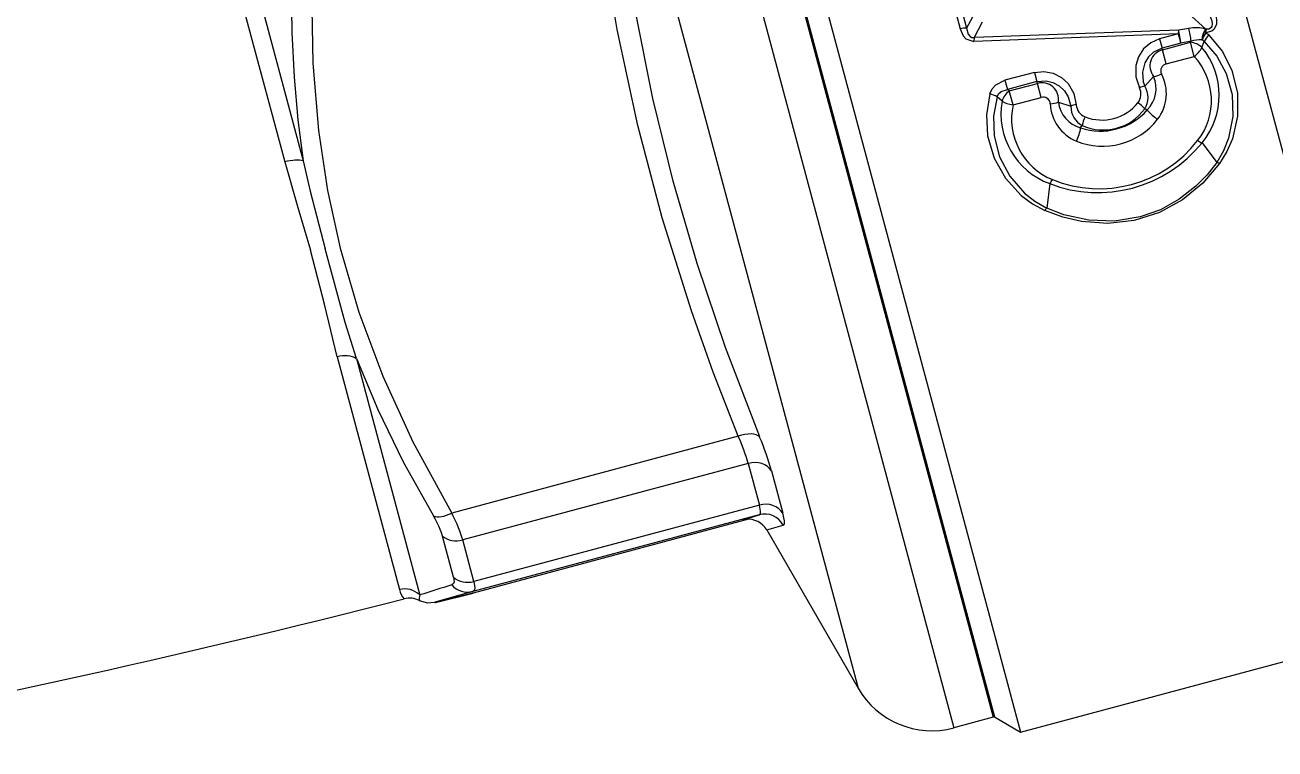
# Model space of a CAD drawing. Header units: millimetres. Extents: x 15 to 265, y 10 to 205.
# Drawn here: x 200.095 to 202.737, y 76.79 to 78.321 of the extents above; entities that cross this region are included whole.
import ezdxf

# ---------------------------------------------------------------- set-up
doc = ezdxf.new("R2010")
doc.units = ezdxf.units.MM
doc.layers.add('WIRENO', color=250, linetype='Continuous')

# ---------------------------------------------------------------- blocks, each defined once
blk = doc.blocks.new('ReguladorAgua')
at = {"color": 7}
for p, q in [((344.9351, 128.6583), (343.3023, 128.2208)), ((344.9643, 128.5999), (343.3064, 128.1556)), ((342.6158, 128.0369), (341.7957, 127.8171)), ((342.6093, 127.9688), (341.7765, 127.7457)), ((341.8394, 127.6264), (341.9841, 127.6652)), ((342.3356, 126.6239), (342.0652, 127.633)), ((341.824, 127.555), (341.9706, 127.5943)), ((342.2401, 126.5885), (341.9706, 127.5943)), ((341.7835, 127.5573), (341.7833, 127.5583)), ((342.0433, 126.5876), (341.7835, 127.5575)), ((342.0433, 126.5876), (341.7835, 127.5573)), ((342.0595, 126.5499), (341.7891, 127.559)), ((342.0935, 126.5492), (341.824, 127.555)), ((347.8667, 127.4682), (341.7458, 125.8282)), ((345.9604, 127.4106), (341.4482, 126.2016)), ((347.5506, 127.3059), (341.7017, 125.7387)), ((346.1389, 127.1585), (341.3084, 125.8641)), ((346.176, 127.02), (341.3455, 125.7257)), ((342.2401, 126.5885), (342.0935, 126.5492)), ((342.0059, 126.5236), (341.4482, 126.2016)), ((342.0059, 126.5236), (342.023, 126.4651)), ((342.214, 126.5065), (342.0644, 126.4664)), ((347.9183, 125.9339), (341.6613, 124.2574)), ((343.9882, 125.8988), (343.7711, 125.842)), ((343.9917, 125.876), (343.774, 125.8193)), ((341.3455, 125.7257), (341.3084, 125.8641)), ((341.7458, 125.8282), (341.3467, 125.7212)), ((341.5641, 125.7795), (341.5629, 125.7839)), ((343.7411, 125.7933), (343.7267, 125.7935)), ((343.7535, 125.0741), (343.7267, 125.7935)), ((343.7664, 125.0738), (343.7411, 125.7933)), ((343.7948, 125.7648), (343.7411, 125.7933)), ((343.8129, 125.7989), (343.774, 125.8193)), ((341.7017, 125.7387), (341.2937, 125.6294)), ((341.3467, 125.7212), (341.2937, 125.6294)), ((343.5167, 125.6946), (343.5318, 125.712)), ((343.5034, 125.6559), (343.5529, 125.6691)), ((343.5034, 125.6559), (343.5299, 125.557)), ((343.5529, 125.6691), (343.5576, 125.6756)), ((343.5529, 125.6691), (343.5794, 125.5703)), ((343.59, 125.6843), (343.5576, 125.6756)), ((343.5854, 125.5719), (343.5576, 125.6756)), ((343.6178, 125.5806), (343.59, 125.6843)), ((341.2937, 125.6294), (341.6613, 124.2574)), ((343.5299, 125.557), (343.5794, 125.5703)), ((343.5794, 125.5703), (343.5854, 125.5719)), ((343.6178, 125.5806), (343.5854, 125.5719)), ((343.2259, 125.5269), (343.1401, 125.5373)), ((343.5136, 125.4964), (343.4994, 125.4519)), ((343.4226, 125.4179), (343.4307, 125.4122)), ((343.4855, 125.1831), (343.4897, 125.1922)), ((343.6035, 125.1607), (343.569, 125.1921)), ((343.648, 125.1163), (343.6975, 125.1296)), ((343.6975, 125.1296), (343.7034, 125.1312)), ((343.6975, 125.1296), (343.724, 125.0307)), ((343.7359, 125.1399), (343.7034, 125.1312)), ((343.7211, 125.0654), (343.7034, 125.1312)), ((343.7535, 125.0741), (343.7359, 125.1399)), ((343.648, 125.1163), (343.6745, 125.0175)), ((343.6745, 125.0175), (343.724, 125.0307)), ((343.7535, 125.0741), (343.7211, 125.0654)), ((343.7277, 125.029), (343.7211, 125.0654)), ((343.724, 125.0307), (343.7277, 125.029)), ((343.7664, 125.0738), (343.7535, 125.0741)), ((343.7731, 125.0374), (343.7664, 125.0738)), ((343.8268, 125.0388), (343.7703, 124.9775)), ((343.3697, 124.9904), (343.3006, 124.9385)), ((343.7053, 124.9906), (343.7271, 124.983)), ((343.7321, 124.9903), (343.732, 124.9895)), ((343.7703, 124.9775), (343.7697, 124.9763))]:
    blk.add_line(p, q, dxfattribs=at)
for points in [[(343.3023, 128.2208), (343.1422, 128.1745), (342.9917, 128.13)], [(343.9249, 128.1985), (343.7585, 128.1963), (343.6011, 128.1883), (343.4508, 128.1747), (343.3064, 128.1556)], [(342.6158, 128.0369), (342.8007, 128.0813), (342.9917, 128.13)], [(343.3064, 128.1556), (343.1996, 128.1313), (342.9958, 128.0788)], [(343.9089, 128.127), (343.6509, 128.1217), (343.4134, 128.1018), (343.2018, 128.0702), (342.9987, 128.0263)], [(342.6093, 127.9688), (342.7367, 128.008), (342.9958, 128.0788)], [(342.9987, 128.0263), (342.7728, 127.9604), (342.5471, 127.8759), (342.3158, 127.7698), (342.0652, 127.633)], [(342.6093, 127.9688), (342.4301, 127.8931), (342.2462, 127.8034), (342.055, 127.6975)], [(341.7833, 127.5583), (341.7518, 127.6839), (341.7479, 127.7166), (341.7565, 127.7467)], [(341.7891, 127.559), (341.7521, 127.6878), (341.7506, 127.6918), (341.7504, 127.6922), (341.7506, 127.6897), (341.7835, 127.5575)], [(341.8394, 127.6264), (341.8225, 127.6244), (341.8168, 127.6261), (341.8118, 127.6323)], [(341.824, 127.555), (341.8021, 127.5517), (341.7948, 127.553), (341.7911, 127.5554), (341.7891, 127.559)], [(342.3356, 126.6239), (342.5622, 126.7118), (342.7776, 126.7886), (343.1053, 126.8917), (343.4308, 126.9776), (343.7692, 127.0502), (344.1793, 127.1179)], [(342.3333, 126.5483), (342.6483, 126.6687), (342.9448, 126.7686), (343.2341, 126.8527), (343.5263, 126.9243), (343.8321, 126.9859), (344.1641, 127.0388)], [(342.0426, 126.597), (342.0408, 126.6079), (342.0418, 126.6063), (342.0595, 126.5499)], [(342.0595, 126.5499), (342.0615, 126.5471), (342.0647, 126.5458), (342.0717, 126.5453), (342.0935, 126.5492)], [(342.023, 126.4651), (342.024, 126.4633), (342.0253, 126.4624), (342.029, 126.4612), (342.0375, 126.4611), (342.0644, 126.4664)], [(343.7711, 125.842), (343.7471, 125.8316), (343.7367, 125.8224), (343.7267, 125.7935)], [(343.774, 125.8193), (343.7524, 125.814), (343.7441, 125.807), (343.7412, 125.8006), (343.7411, 125.7933)], [(343.542, 125.7378), (343.4684, 125.7499), (343.3945, 125.7456), (343.3161, 125.7228), (343.245, 125.6826), (343.1846, 125.6271), (343.1552, 125.5875), (343.1316, 125.5439)], [(343.542, 125.7378), (343.5595, 125.7296), (343.5738, 125.7166), (343.59, 125.6843)], [(343.5318, 125.712), (343.4639, 125.7249), (343.3948, 125.7228), (343.3203, 125.7035), (343.2518, 125.6674), (343.1929, 125.6161), (343.1637, 125.5788), (343.1401, 125.5373)], [(343.5318, 125.712), (343.5423, 125.7069), (343.5501, 125.6982), (343.5576, 125.6756)], [(343.5854, 125.5719), (343.588, 125.5393), (343.5824, 125.5153), (343.5705, 125.4934), (343.5533, 125.4751), (343.5319, 125.4614), (343.4994, 125.4519)], [(343.6178, 125.5806), (343.6215, 125.5471), (343.6152, 125.5142), (343.6003, 125.4853), (343.5784, 125.4618), (343.5433, 125.4414), (343.5039, 125.4331)], [(343.2964, 124.9285), (343.2274, 124.9879), (343.1691, 125.059), (343.1246, 125.1401), (343.0961, 125.2292), (343.0853, 125.3218), (343.0922, 125.4144), (343.1078, 125.4806), (343.1316, 125.5439)], [(343.3006, 124.9385), (343.2568, 124.9728), (343.2169, 125.0119), (343.1707, 125.071), (343.1341, 125.137), (343.1085, 125.2083), (343.0938, 125.2982), (343.0968, 125.3888), (343.1164, 125.4766), (343.1401, 125.5373)], [(343.7359, 125.1399), (343.7223, 125.1707), (343.7004, 125.196), (343.6731, 125.2136), (343.6424, 125.223), (343.6018, 125.2231), (343.5635, 125.2107)], [(343.7034, 125.1312), (343.6895, 125.1607), (343.6725, 125.1787), (343.6514, 125.1917), (343.6189, 125.2001), (343.585, 125.1974), (343.569, 125.1921)], [(343.7488, 124.9658), (343.6911, 124.9186), (343.625, 124.8853), (343.5457, 124.8659), (343.464, 124.8651), (343.384, 124.883), (343.3387, 124.9025), (343.2964, 124.9285)], [(343.7271, 124.983), (343.6747, 124.9379), (343.6139, 124.9052), (343.5397, 124.8847), (343.4623, 124.8817), (343.3857, 124.8966), (343.3417, 124.9143), (343.3006, 124.9385)], [(343.8298, 124.9433), (343.8027, 124.9389), (343.7883, 124.9399), (343.7704, 124.9476), (343.7629, 124.956), (343.757, 124.9764)], [(343.8206, 124.964), (343.7997, 124.9564), (343.7888, 124.9548), (343.7801, 124.9558), (343.7761, 124.9577), (343.7706, 124.9648), (343.7697, 124.9763)]]:
    blk.add_lwpolyline(points, dxfattribs=at)
for centre, radius, start, end in [((378.0987, 137.0721), 37.5, 190.56078, 194.31457), ((341.8162, 127.7365), 0.0832, 104.3145, 129.8075), ((341.7228, 127.7983), 0.0752, 315.606, 14.4915), ((341.6903, 127.7819), 0.075, 332.0477, 14.3159), ((341.764, 127.6994), 0.048, 74.7878, 98.8937), ((335.1607, 125.6282), 6.9465, 16.76885, 17.74827), ((341.8595, 127.5773), 0.0728, 130.8595, 194.5492), ((342.0391, 127.2732), 0.7137, 286.3575, 294.5383), ((341.9689, 126.5881), 0.0744, 299.8309, 7.0577), ((341.9873, 126.5307), 0.0747, 298.5256, 14.8533), ((341.9091, 127.563), 1.0997, 286.0947, 292.684), ((341.5982, 125.9418), 0.3, 120, 195), ((343.6972, 125.8209), 0.0769, 358.8219, 15.9174), ((343.4656, 125.7527), 0.0777, 328.4462, 349.0042), ((343.4723, 125.4357), 0.2627, 80.2807, 159.6789), ((343.5, 125.6323), 0.0645, 34.878, 75.0215), ((343.4541, 125.4303), 0.2309, 77.6661, 157.7974), ((343.5228, 125.5543), 0.0587, 260.9466, 15.7755), ((343.1038, 125.4987), 0.053, 46.7481, 58.4295), ((343.6668, 125.3575), 0.4723, 158.9847, 231.0153), ((343.647, 125.3522), 0.4389, 157.8809, 232.1191), ((343.282, 125.5972), 0.0899, 231.4169, 242.4217), ((343.513, 125.3768), 0.1481, 92.1474, 157.7366), ((343.5057, 125.5498), 0.0252, 273.9909, 16.6344), ((343.5977, 125.5291), 0.0903, 182.7176, 201.23), ((343.5266, 125.3893), 0.1079, 96.9672, 164.5915), ((343.6033, 125.3405), 0.2453, 157.8926, 232.1074), ((343.4425, 125.5583), 0.1419, 242.0684, 261.9371), ((343.4952, 125.3799), 0.0721, 86.6568, 153.4145), ((343.5065, 125.385), 0.0482, 93.1058, 159.1916), ((343.4456, 125.4293), 0.0584, 3.7271, 22.7947), ((343.6312, 125.348), 0.2201, 161.466, 228.534), ((343.5957, 125.3385), 0.1807, 155.9166, 234.0835), ((343.4159, 125.3165), 0.0969, 62.0071, 81.1814), ((343.6113, 125.3426), 0.1613, 158.3543, 231.6458), ((343.429, 125.2676), 0.0969, 308.8185, 327.9927), ((343.5417, 125.2536), 0.0482, 230.8087, 296.8942), ((343.5111, 125.1848), 0.0584, 7.2054, 26.273), ((343.5729, 125.0715), 0.1419, 128.0629, 147.9316), ((343.5613, 125.26), 0.1079, 225.4085, 293.0328), ((343.5294, 125.2523), 0.0721, 236.5856, 303.3432), ((343.6405, 125.1151), 0.0587, 14.2245, 129.0534), ((343.5432, 125.264), 0.1481, 232.2634, 297.8526), ((343.6927, 125.1744), 0.0903, 188.7698, 207.2823), ((343.6234, 125.1105), 0.0252, 13.3655, 116.0092), ((343.6597, 125.0362), 0.0645, 314.9785, 355.122), ((343.7028, 125.2917), 0.2639, 275.4187, 285.4542), ((343.6464, 125.0132), 0.129, 343.9606, 10.8197), ((343.4534, 124.9576), 0.0899, 147.5784, 158.5832), ((343.5375, 125.1926), 0.2627, 230.3211, 309.7193), ((343.5189, 125.1882), 0.2309, 232.2027, 312.3352), ((343.7616, 125.0856), 0.1105, 217.991, 239.3207), ((343.7068, 125.0037), 0.029, 314.5796, 330.5743), ((343.6385, 124.999), 0.0941, 354.7448, 18.566), ((343.7004, 124.899), 0.0959, 53.8015, 70.7303), ((343.7324, 124.9296), 0.0598, 51.364, 90.3671), ((343.7327, 124.9288), 0.0617, 52.3874, 90.5441), ((343.6901, 124.9148), 0.0777, 40.9958, 61.5539), ((343.7061, 125.0073), 0.0596, 315.7991, 328.7125), ((343.2498, 124.9538), 0.053, 331.5705, 343.2519)]:
    blk.add_arc(centre, radius, start, end, dxfattribs=at)
for centre, major_axis, ratio, start_param, end_param in [((343.2771, 128.215), (0.0194, -0.0724), 0.344669, 0.523597, 1.558626), ((342.5694, 128.0254), (-0.0194, 0.0724), 0.636563, 3.665191, 4.700222), ((342.1147, 127.806), (0.1687, 0.1376), 0.250433, 3.649594, 4.156682), ((342.1013, 127.6426), (0.0381, -0.0646), 0.483902, 3.479963, 4.578941), ((342.0311, 127.6105), (-0.0194, 0.0724), 0.835656, 0.523599, 1.570796), ((342.1527, 127.7486), (0.2322, 0.1523), 0.201538, 3.690099, 4.197914), ((341.8885, 127.5723), (0.0194, -0.0724), 0.891114, 3.665191, 4.712389), ((342.2995, 126.6142), (0.0281, -0.0696), 0.494932, 0.17943, 1.51029), ((342.1796, 126.5723), (0.0194, -0.0724), 0.835656, 0.261799, 1.570796), ((342.0289, 126.5319), (0.0194, -0.0724), 0.891114, 0.261799, 1.570796), ((343.5196, 125.6602), (-0.0097, -0.0439), 0.335731, 3.892627, 4.885429), ((343.7433, 125.0714), (0.0295, 0.0054), 0.095506, 3.843584, 5.598783), ((343.7466, 124.9736), (0.03, 0.0015), 0.080504, 0.688358, 1.211828)]:
    blk.add_ellipse(centre, major_axis=major_axis, ratio=ratio, start_param=start_param, end_param=end_param, dxfattribs=at)

msp = doc.modelspace()

# ---------------------------------------------------------------- block references
at = {"layer": 'WIRENO', "xscale": 0.6, "yscale": 0.6, "zscale": 0.6, "rotation": 90}
msp.add_blockref('ReguladorAgua', (277.5767, -127.9502), dxfattribs=at)

doc.saveas('drawing.dxf')
